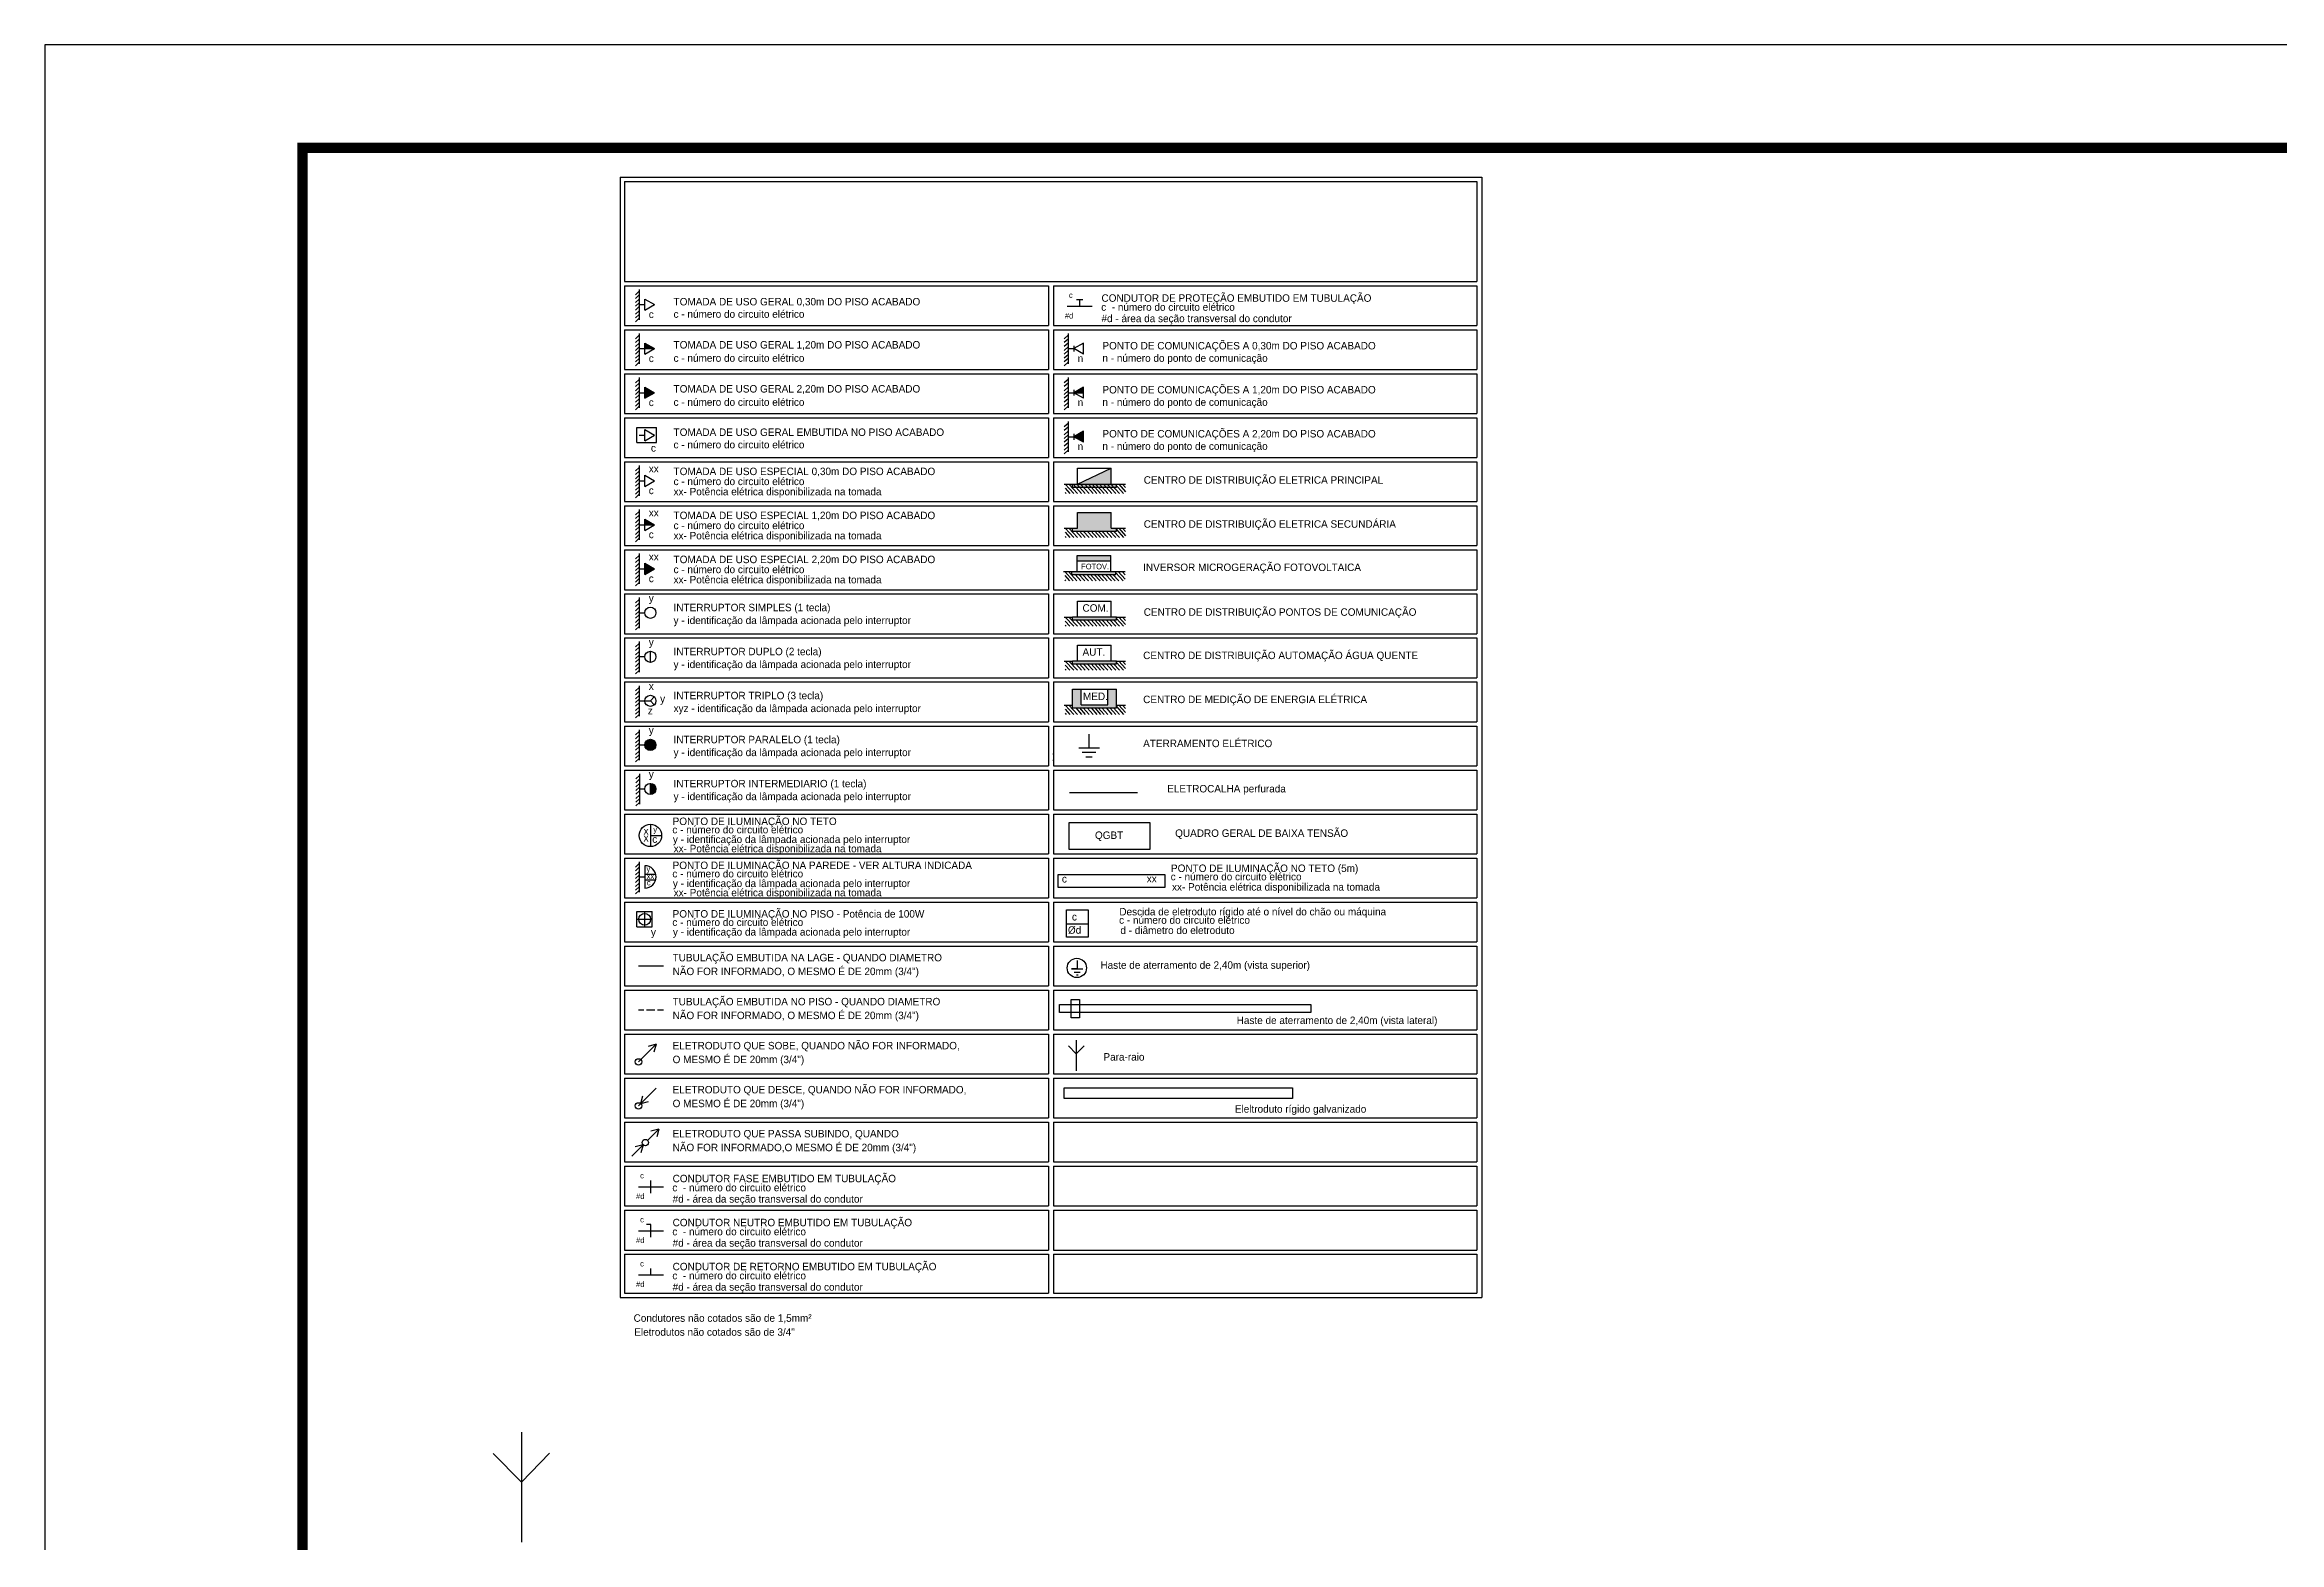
# Model space of a CAD drawing. Extents: x -4780 to 4154, y -1673 to 3208.
# Drawn here: x -399.5 to -182.8, y -336.8 to -191.6 of the extents above; entities that cross this region are included whole.
import ezdxf

# ---------------------------------------------------------------- set-up
doc = ezdxf.new("R2010")
doc.units = 0
doc.header["$MEASUREMENT"] = 0
for name, color, linetype in [('ARQ-FOLHA', 7, 'Continuous'), ('eletrico', 3, 'Continuous'), ('ELETROCALHAS', 3, 'TRACKS'), ('ELÉTRICO', 3, 'Continuous')]:
    doc.layers.add(name, color=color, linetype=linetype)
doc.styles.add('REGUA80', font='GOTHIC.TTF')
doc.linetypes.add('TRACKS', pattern='A,0.15,[130,ltypeshp.shx,S=0.25,R=0,X=0,Y=0],0.15', length=0.3)

# ---------------------------------------------------------------- blocks, each defined once
blk = doc.blocks.new('FOLHA A3')
at = {"layer": 'ARQ-FOLHA'}
for p, q in [((420, 0), (0, 0)), ((0, 0), (0, -297))]:
    blk.add_line(p, q, dxfattribs=at)
at = {"layer": 'ARQ-FOLHA', "const_width": 1}
blk.add_lwpolyline([(410, -10), (25, -10), (25, -287), (410, -287), (410, -10)], dxfattribs=at)
blk = doc.blocks.new('folha Legenda')
at = {"layer": 'eletrico'}
for p, q in [((2333.451, 933.488), (2333.451, 910.966)), ((2333.451, 933.488), (2350.776, 933.488)), ((2333.538, 933.401), (2350.676, 933.401)), ((2333.538, 933.401), (2333.538, 931.393)), ((2350.676, 933.401), (2350.676, 931.393)), ((2350.776, 933.488), (2350.776, 910.966)), ((2333.538, 931.393), (2350.676, 931.393)), ((2333.538, 931.307), (2333.538, 930.508)), ((2333.538, 931.307), (2342.061, 931.307)), ((2342.061, 931.307), (2342.061, 930.508)), ((2342.161, 931.307), (2350.676, 931.307)), ((2342.161, 931.307), (2342.161, 930.508)), ((2350.676, 931.307), (2350.676, 930.508)), ((2333.538, 930.508), (2342.061, 930.508)), ((2333.538, 930.422), (2342.061, 930.422)), ((2333.538, 930.422), (2333.538, 929.623)), ((2342.061, 930.422), (2342.061, 929.623)), ((2342.161, 930.508), (2350.676, 930.508)), ((2342.161, 930.422), (2350.676, 930.422)), ((2342.161, 930.422), (2342.161, 929.623)), ((2350.676, 930.422), (2350.676, 929.623)), ((2333.538, 929.623), (2342.061, 929.623)), ((2333.538, 929.537), (2342.061, 929.537)), ((2333.538, 929.537), (2333.538, 928.738)), ((2342.061, 929.537), (2342.061, 928.738)), ((2342.161, 929.623), (2350.676, 929.623)), ((2342.161, 929.537), (2350.676, 929.537)), ((2342.161, 929.537), (2342.161, 928.738)), ((2350.676, 929.537), (2350.676, 928.738)), ((2333.538, 928.738), (2342.061, 928.738)), ((2342.161, 928.738), (2350.676, 928.738)), ((2333.538, 928.651), (2342.061, 928.651)), ((2333.538, 928.651), (2333.538, 927.853)), ((2342.061, 928.651), (2342.061, 927.853)), ((2342.161, 928.651), (2350.676, 928.651)), ((2342.161, 928.651), (2342.161, 927.853)), ((2350.676, 928.651), (2350.676, 927.853)), ((2333.538, 927.853), (2342.061, 927.853)), ((2342.161, 927.853), (2350.676, 927.853)), ((2333.538, 927.766), (2342.061, 927.766)), ((2333.538, 927.766), (2333.538, 926.967)), ((2342.061, 927.766), (2342.061, 926.967)), ((2342.161, 927.766), (2350.676, 927.766)), ((2342.161, 927.766), (2342.161, 926.967)), ((2350.676, 927.766), (2350.676, 926.967)), ((2333.538, 926.967), (2342.061, 926.967)), ((2342.161, 926.967), (2350.676, 926.967)), ((2333.538, 926.881), (2342.061, 926.881)), ((2333.538, 926.881), (2333.538, 926.082)), ((2342.061, 926.881), (2342.061, 926.082)), ((2342.161, 926.881), (2350.676, 926.881)), ((2342.161, 926.881), (2342.161, 926.082)), ((2350.676, 926.881), (2350.676, 926.082)), ((2333.538, 926.082), (2342.061, 926.082)), ((2342.161, 926.082), (2350.676, 926.082)), ((2333.538, 925.996), (2342.061, 925.996)), ((2333.538, 925.996), (2333.538, 925.197)), ((2342.061, 925.996), (2342.061, 925.197)), ((2342.161, 925.996), (2350.676, 925.996)), ((2342.161, 925.996), (2342.161, 925.197)), ((2350.676, 925.996), (2350.676, 925.197)), ((2333.538, 925.197), (2342.061, 925.197)), ((2342.161, 925.197), (2350.676, 925.197)), ((2333.538, 925.111), (2342.061, 925.111)), ((2333.538, 925.111), (2333.538, 924.312)), ((2342.061, 925.111), (2342.061, 924.312)), ((2342.161, 925.111), (2350.676, 925.111)), ((2342.161, 925.111), (2342.161, 924.312)), ((2350.676, 925.111), (2350.676, 924.312)), ((2333.538, 924.312), (2342.061, 924.312)), ((2342.161, 924.312), (2350.676, 924.312)), ((2333.538, 924.226), (2342.061, 924.226)), ((2333.538, 924.226), (2333.538, 923.427)), ((2342.061, 924.226), (2342.061, 923.427)), ((2342.161, 924.226), (2350.676, 924.226)), ((2342.161, 924.226), (2342.161, 923.427)), ((2350.676, 924.226), (2350.676, 923.427)), ((2333.538, 923.427), (2342.061, 923.427)), ((2333.538, 923.341), (2342.061, 923.341)), ((2333.538, 923.341), (2333.538, 922.542)), ((2342.061, 923.341), (2342.061, 922.542)), ((2342.161, 923.427), (2350.676, 923.427)), ((2342.161, 923.341), (2350.676, 923.341)), ((2342.161, 923.341), (2342.161, 922.542)), ((2350.676, 923.341), (2350.676, 922.542)), ((2333.538, 922.542), (2342.061, 922.542)), ((2333.538, 922.455), (2342.061, 922.455)), ((2333.538, 922.455), (2333.538, 921.657)), ((2342.061, 922.455), (2342.061, 921.657)), ((2342.161, 922.542), (2350.676, 922.542)), ((2342.161, 922.455), (2350.676, 922.455)), ((2342.161, 922.455), (2342.161, 921.657)), ((2350.676, 922.455), (2350.676, 921.657)), ((2333.538, 921.657), (2342.061, 921.657)), ((2333.538, 921.57), (2342.061, 921.57)), ((2333.538, 921.57), (2333.538, 920.771)), ((2342.061, 921.57), (2342.061, 920.771)), ((2342.161, 921.657), (2350.676, 921.657)), ((2342.161, 921.57), (2350.676, 921.57)), ((2342.161, 921.57), (2342.161, 920.771)), ((2350.676, 921.57), (2350.676, 920.771)), ((2333.538, 920.771), (2342.061, 920.771)), ((2333.538, 920.685), (2342.061, 920.685)), ((2333.538, 920.685), (2333.538, 919.886)), ((2342.061, 920.685), (2342.061, 919.886)), ((2342.161, 920.771), (2350.676, 920.771)), ((2342.161, 920.685), (2350.676, 920.685)), ((2342.161, 920.685), (2342.161, 919.886)), ((2350.676, 920.685), (2350.676, 919.886)), ((2333.538, 919.886), (2342.061, 919.886)), ((2333.538, 919.8), (2342.061, 919.8)), ((2333.538, 919.8), (2333.538, 919.001)), ((2342.061, 919.8), (2342.061, 919.001)), ((2342.161, 919.886), (2350.676, 919.886)), ((2342.161, 919.8), (2350.676, 919.8)), ((2342.161, 919.8), (2342.161, 919.001)), ((2350.676, 919.8), (2350.676, 919.001)), ((2333.538, 919.001), (2342.061, 919.001)), ((2333.538, 918.915), (2342.061, 918.915)), ((2333.538, 918.915), (2333.538, 918.116)), ((2342.061, 918.915), (2342.061, 918.116)), ((2342.161, 919.001), (2350.676, 919.001)), ((2342.161, 918.915), (2350.676, 918.915)), ((2342.161, 918.915), (2342.161, 918.116)), ((2350.676, 918.915), (2350.676, 918.116)), ((2333.538, 918.116), (2342.061, 918.116)), ((2333.538, 918.03), (2342.061, 918.03)), ((2333.538, 918.03), (2333.538, 917.231)), ((2342.061, 918.03), (2342.061, 917.231)), ((2342.161, 918.116), (2350.676, 918.116)), ((2342.161, 918.03), (2350.676, 918.03)), ((2342.161, 918.03), (2342.161, 917.231)), ((2350.676, 918.03), (2350.676, 917.231)), ((2333.538, 917.231), (2342.061, 917.231)), ((2333.538, 917.144), (2342.061, 917.144)), ((2333.538, 917.144), (2333.538, 916.346)), ((2342.061, 917.144), (2342.061, 916.346)), ((2342.161, 917.231), (2350.676, 917.231)), ((2342.161, 917.144), (2350.676, 917.144)), ((2342.161, 917.144), (2342.161, 916.346)), ((2350.676, 917.144), (2350.676, 916.346)), ((2333.538, 916.346), (2342.061, 916.346)), ((2333.538, 916.259), (2342.061, 916.259)), ((2333.538, 916.259), (2333.538, 915.461)), ((2342.061, 916.259), (2342.061, 915.461)), ((2342.161, 916.346), (2350.676, 916.346)), ((2342.161, 916.259), (2350.676, 916.259)), ((2342.161, 916.259), (2342.161, 915.461)), ((2350.676, 916.259), (2350.676, 915.461)), ((2333.538, 915.461), (2342.061, 915.461)), ((2333.538, 915.374), (2342.061, 915.374)), ((2333.538, 915.374), (2333.538, 914.575)), ((2342.061, 915.374), (2342.061, 914.575)), ((2342.161, 915.461), (2350.676, 915.461)), ((2342.161, 915.374), (2350.676, 915.374)), ((2342.161, 915.374), (2342.161, 914.575)), ((2350.676, 915.374), (2350.676, 914.575)), ((2333.538, 914.575), (2342.061, 914.575)), ((2333.538, 914.489), (2342.061, 914.489)), ((2333.538, 914.489), (2333.538, 913.69)), ((2342.061, 914.489), (2342.061, 913.69)), ((2342.161, 914.575), (2350.676, 914.575)), ((2342.161, 914.489), (2350.676, 914.489)), ((2342.161, 914.489), (2342.161, 913.69)), ((2350.676, 914.489), (2350.676, 913.69)), ((2333.538, 913.69), (2342.061, 913.69)), ((2333.538, 913.604), (2342.061, 913.604)), ((2333.538, 913.604), (2333.538, 912.805)), ((2342.061, 913.604), (2342.061, 912.805)), ((2342.161, 913.69), (2350.676, 913.69)), ((2342.161, 913.604), (2350.676, 913.604)), ((2342.161, 913.604), (2342.161, 912.805)), ((2350.676, 913.604), (2350.676, 912.805)), ((2333.538, 912.805), (2342.061, 912.805)), ((2333.538, 912.719), (2342.061, 912.719)), ((2333.538, 912.719), (2333.538, 911.92)), ((2342.061, 912.719), (2342.061, 911.92)), ((2342.161, 912.805), (2350.676, 912.805)), ((2342.161, 912.719), (2350.676, 912.719)), ((2342.161, 912.719), (2342.161, 911.92)), ((2350.676, 912.719), (2350.676, 911.92)), ((2333.538, 911.92), (2342.061, 911.92)), ((2333.538, 911.834), (2342.061, 911.834)), ((2333.538, 911.834), (2333.538, 911.052)), ((2342.061, 911.834), (2342.061, 911.052)), ((2342.161, 911.92), (2350.676, 911.92)), ((2342.161, 911.834), (2342.161, 911.052)), ((2342.161, 911.834), (2350.676, 911.834)), ((2342.161, 911.834), (2342.161, 911.052)), ((2350.676, 911.834), (2350.676, 911.052)), ((2333.451, 910.966), (2350.776, 910.966)), ((2333.538, 911.052), (2342.061, 911.052)), ((2342.161, 911.052), (2350.676, 911.052))]:
    blk.add_line(p, q, dxfattribs=at)
blk = doc.blocks.new('parede')
at = {"layer": 'eletrico'}
for p, q in [((2333.834, 931.196), (2333.758, 931.127)), ((2333.834, 931.122), (2333.758, 931.052)), ((2333.834, 931.038), (2333.758, 930.968)), ((2333.834, 931.233), (2333.834, 930.622)), ((2333.834, 930.963), (2333.758, 930.894)), ((2333.834, 930.888), (2333.758, 930.819)), ((2333.834, 930.804), (2333.758, 930.735)), ((2333.834, 930.73), (2333.758, 930.66)), ((2333.834, 930.655), (2333.758, 930.585))]:
    blk.add_line(p, q, dxfattribs=at)
blk = doc.blocks.new('tomada 0.3m')
at = {"layer": 'eletrico'}
for p, q in [((2333.947, 930.815), (2333.947, 931.04)), ((2333.947, 931.04), (2334.141, 930.928)), ((2333.834, 930.928), (2333.947, 930.928)), ((2333.947, 930.815), (2334.141, 930.928))]:
    blk.add_line(p, q, dxfattribs=at)
blk = doc.blocks.new('tomada 1.2m')
at = {"layer": 'eletrico'}
h = blk.add_hatch(color=256, dxfattribs=at)
h.dxf.hatch_style = 1
h.paths.add_polyline_path([(2334.141, 930.043), (2333.947, 930.155), (2333.947, 930.043)])
for p, q in [((2333.947, 929.93), (2333.947, 930.155)), ((2333.947, 930.155), (2334.141, 930.043)), ((2333.834, 930.043), (2334.141, 930.043)), ((2333.947, 929.93), (2334.141, 930.043))]:
    blk.add_line(p, q, dxfattribs=at)
blk = doc.blocks.new('tomada 2.2m')
at = {"layer": 'eletrico'}
h = blk.add_hatch(color=256, dxfattribs=at)
h.dxf.hatch_style = 1
h.paths.add_polyline_path([(2333.947, 929.27), (2333.947, 929.045), (2334.141, 929.157)])
for p, q in [((2333.947, 929.045), (2333.947, 929.27)), ((2333.947, 929.27), (2334.141, 929.157)), ((2333.834, 929.157), (2333.947, 929.157)), ((2333.947, 929.045), (2334.141, 929.157))]:
    blk.add_line(p, q, dxfattribs=at)
blk = doc.blocks.new('interruptor simples')
at = {"layer": 'eletrico'}
blk.add_line((2333.834, 925.617), (2333.947, 925.617), dxfattribs=at)
blk.add_circle((2334.059, 925.617), 0.112, dxfattribs=at)
blk = doc.blocks.new('interruptor paralelo')
at = {"layer": 'eletrico'}
h = blk.add_hatch(color=256, dxfattribs=at)
h.dxf.hatch_style = 1
h.paths.add_polyline_path([(2334.171, 922.961, 1), (2333.947, 922.961, 1)])
blk.add_line((2333.834, 922.961), (2333.947, 922.961), dxfattribs=at)
blk.add_circle((2334.059, 922.961), 0.112, dxfattribs=at)
blk = doc.blocks.new('interruptor intermediario')
at = {"layer": 'eletrico'}
h = blk.add_hatch(color=256, dxfattribs=at)
h.dxf.hatch_style = 1
h.paths.add_polyline_path([(2334.059, 922.189), (2334.059, 921.964, 0.414214), (2334.171, 922.076, 0.414214)])
for p, q in [((2333.834, 922.076), (2333.947, 922.076)), ((2334.059, 921.964), (2334.059, 922.189))]:
    blk.add_line(p, q, dxfattribs=at)
blk.add_circle((2334.059, 922.076), 0.112, dxfattribs=at)
blk = doc.blocks.new('ponto de iluminação no teto')
at = {"layer": 'eletrico'}
for p, q in [((2334.059, 921.365), (2334.059, 920.915)), ((2334.059, 921.14), (2334.284, 921.14))]:
    blk.add_line(p, q, dxfattribs=at)
blk.add_circle((2334.059, 921.14), 0.225, dxfattribs=at)
blk = doc.blocks.new('ponto de iluminação na parede')
at = {"layer": 'eletrico'}
for p, q in [((2333.834, 920.306), (2333.947, 920.306)), ((2333.947, 920.531), (2333.947, 920.081)), ((2333.947, 920.36), (2334.165, 920.36)), ((2333.947, 920.245), (2334.163, 920.245))]:
    blk.add_line(p, q, dxfattribs=at)
blk.add_arc((2333.947, 920.306), 0.225, 270, 90, dxfattribs=at)
blk = doc.blocks.new('eletroduto que sobe')
at = {"layer": 'eletrico'}
for p, q in [((2333.819, 917.473), (2334.174, 917.828)), ((2334.174, 917.828), (2334.014, 917.785)), ((2334.174, 917.828), (2334.131, 917.668))]:
    blk.add_line(p, q, dxfattribs=at)
blk.add_circle((2333.819, 917.473), 0.0643, dxfattribs=at)
blk = doc.blocks.new('eletroduto que desce')
at = {"layer": 'eletrico'}
for p, q in [((2333.819, 916.588), (2334.174, 916.942)), ((2333.864, 916.633), (2333.907, 916.793)), ((2333.864, 916.633), (2334.024, 916.676))]:
    blk.add_line(p, q, dxfattribs=at)
blk.add_circle((2333.819, 916.588), 0.0643, dxfattribs=at)
blk = doc.blocks.new('eletroduto que passa subindo')
at = {"layer": 'eletrico'}
for p, q in [((2333.685, 915.578), (2333.912, 915.805)), ((2333.912, 915.805), (2333.752, 915.762)), ((2333.912, 915.805), (2333.869, 915.645)), ((2334.003, 915.895), (2334.23, 916.122)), ((2334.23, 916.122), (2334.07, 916.08)), ((2334.23, 916.122), (2334.187, 915.963))]:
    blk.add_line(p, q, dxfattribs=at)
blk.add_circle((2333.958, 915.85), 0.0643, dxfattribs=at)
blk = doc.blocks.new('ponto comunicacao 30cm')
at = {"layer": 'eletrico'}
for p, q in [((2342.764, 931.04), (2342.57, 930.928)), ((2342.571, 930.988), (2342.571, 930.868)), ((2342.764, 930.815), (2342.764, 931.04)), ((2342.457, 930.928), (2342.57, 930.928)), ((2342.764, 930.815), (2342.57, 930.928))]:
    blk.add_line(p, q, dxfattribs=at)
blk = doc.blocks.new('ponto comunicacao 120cm')
at = {"layer": 'eletrico'}
h = blk.add_hatch(color=256, dxfattribs=at)
h.dxf.hatch_style = 1
h.paths.add_polyline_path([(2342.764, 930.155), (2342.571, 930.043), (2342.571, 930.043), (2342.764, 930.043)])
for p, q in [((2342.764, 930.155), (2342.57, 930.043)), ((2342.571, 930.102), (2342.571, 929.983)), ((2342.764, 929.93), (2342.764, 930.155)), ((2342.457, 930.043), (2342.764, 930.043)), ((2342.764, 929.93), (2342.57, 930.043))]:
    blk.add_line(p, q, dxfattribs=at)
blk = doc.blocks.new('ponto comunicacao 220cm')
at = {"layer": 'eletrico'}
h = blk.add_hatch(color=256, dxfattribs=at)
h.dxf.hatch_style = 1
h.paths.add_polyline_path([(2342.764, 929.27), (2342.571, 929.158), (2342.571, 929.157), (2342.764, 929.045)])
for p, q in [((2342.764, 929.27), (2342.57, 929.157)), ((2342.571, 929.217), (2342.571, 929.097)), ((2342.764, 929.045), (2342.764, 929.27)), ((2342.457, 929.157), (2342.57, 929.157)), ((2342.764, 929.045), (2342.57, 929.157))]:
    blk.add_line(p, q, dxfattribs=at)
blk = doc.blocks.new('tomada no piso')
at = {"layer": 'eletrico'}
for p, q in [((2333.789, 928.46), (2334.179, 928.46)), ((2333.789, 928.153), (2333.789, 928.46)), ((2333.834, 928.303), (2333.947, 928.303)), ((2333.947, 928.191), (2333.947, 928.415)), ((2333.947, 928.415), (2334.141, 928.303)), ((2333.947, 928.191), (2334.141, 928.303)), ((2334.179, 928.153), (2334.179, 928.46)), ((2333.789, 928.153), (2334.179, 928.153))]:
    blk.add_line(p, q, dxfattribs=at)
blk = doc.blocks.new('CD eletrica principal')
at = {"layer": 'eletrico'}
h = blk.add_hatch(color=256, dxfattribs=at)
h.dxf.hatch_style = 1
h.paths.add_polyline_path([(2343.237, 928.064), (2343.237, 928.124), (2343.135, 928.124), (2343.135, 928.44), (2342.457, 928.124), (2342.355, 928.124), (2342.355, 928.064)])
for p, q in [((2342.457, 928.44), (2343.135, 928.44)), ((2342.457, 928.124), (2342.457, 928.44)), ((2342.457, 928.124), (2343.135, 928.44)), ((2343.135, 928.124), (2343.135, 928.44)), ((2342.355, 928.124), (2342.457, 928.124)), ((2342.355, 928.064), (2342.355, 928.124)), ((2342.355, 928.064), (2343.237, 928.064)), ((2343.135, 928.124), (2343.237, 928.124)), ((2343.237, 928.064), (2343.237, 928.124))]:
    blk.add_line(p, q, dxfattribs=at)
blk = doc.blocks.new('cd eletrica secundaria')
at = {"layer": 'eletrico'}
h = blk.add_hatch(color=256, dxfattribs=at)
h.dxf.hatch_style = 1
h.paths.add_polyline_path([(2342.457, 927.555), (2342.457, 927.239), (2342.355, 927.239), (2342.355, 927.179), (2343.237, 927.179), (2343.237, 927.239), (2343.135, 927.239), (2343.135, 927.555)])
for p, q in [((2342.457, 927.555), (2343.135, 927.555)), ((2342.457, 927.239), (2342.457, 927.555)), ((2343.135, 927.239), (2343.135, 927.555)), ((2342.355, 927.239), (2342.457, 927.239)), ((2342.355, 927.179), (2342.355, 927.239)), ((2342.355, 927.179), (2343.237, 927.179)), ((2343.135, 927.239), (2343.237, 927.239)), ((2343.237, 927.179), (2343.237, 927.239))]:
    blk.add_line(p, q, dxfattribs=at)
blk = doc.blocks.new('Central de comunicações')
at = {"layer": 'eletrico'}
h = blk.add_hatch(color=256, dxfattribs=at)
h.dxf.hatch_style = 1
h.paths.add_polyline_path([(2342.546, 926.349), (2342.546, 926.289), (2343.428, 926.289), (2343.428, 926.349), (2343.326, 926.349)])
for p, q in [((2342.648, 926.665), (2343.326, 926.665)), ((2342.648, 926.349), (2342.648, 926.665)), ((2343.326, 926.349), (2343.326, 926.665)), ((2342.546, 926.349), (2343.326, 926.349)), ((2342.546, 926.289), (2342.546, 926.349)), ((2342.546, 926.289), (2343.428, 926.289)), ((2343.326, 926.349), (2343.428, 926.349)), ((2343.428, 926.289), (2343.428, 926.349))]:
    blk.add_line(p, q, dxfattribs=at)
at = {"layer": 'eletrico', "style": 'REGUA80'}
blk.add_text('COM.', height=0.15, dxfattribs=at).set_placement((2342.747, 926.453))
blk = doc.blocks.new('Central de automação')
at = {"layer": 'eletrico'}
h = blk.add_hatch(color=256, dxfattribs=at)
h.dxf.hatch_style = 1
h.paths.add_polyline_path([(2342.546, 925.464), (2342.546, 925.404), (2343.428, 925.404), (2343.428, 925.464), (2343.326, 925.464)])
for p, q in [((2342.648, 925.78), (2343.326, 925.78)), ((2342.648, 925.464), (2342.648, 925.78)), ((2343.326, 925.464), (2343.326, 925.78)), ((2342.546, 925.464), (2343.326, 925.464)), ((2342.546, 925.404), (2342.546, 925.464)), ((2342.546, 925.404), (2343.428, 925.404)), ((2343.326, 925.464), (2343.428, 925.464)), ((2343.428, 925.404), (2343.428, 925.464))]:
    blk.add_line(p, q, dxfattribs=at)
at = {"layer": 'eletrico', "style": 'REGUA80'}
blk.add_text('AUT.', height=0.15, dxfattribs=at).set_placement((2342.747, 925.568))
blk = doc.blocks.new('Inversor geração  fotovoltaica')
at = {"layer": 'eletrico'}
h = blk.add_hatch(color=256, dxfattribs=at)
h.dxf.hatch_style = 1
h.paths.add_polyline_path([(2342.546, 926.506), (2342.546, 926.447), (2343.428, 926.447), (2343.428, 926.506), (2343.326, 926.506)])
h = blk.add_hatch(color=256, dxfattribs=at)
h.dxf.hatch_style = 1
h.paths.add_polyline_path([(2342.648, 926.823), (2342.648, 926.716), (2343.326, 926.716), (2343.326, 926.823)])
for p, q in [((2342.377, 926.504), (2342.546, 926.504)), ((2342.4, 926.504), (2342.57, 926.317)), ((2342.475, 926.504), (2342.644, 926.317)), ((2342.546, 926.506), (2343.326, 926.506)), ((2342.546, 926.447), (2342.546, 926.506)), ((2342.648, 926.823), (2343.326, 926.823)), ((2342.648, 926.506), (2342.648, 926.823)), ((2342.648, 926.716), (2343.326, 926.716)), ((2343.326, 926.506), (2343.326, 926.823)), ((2343.326, 926.506), (2343.428, 926.506)), ((2343.428, 926.447), (2343.428, 926.506)), ((2343.428, 926.504), (2343.615, 926.504)), ((2343.478, 926.504), (2343.615, 926.353)), ((2343.553, 926.504), (2343.615, 926.436)), ((2342.4, 926.421), (2342.495, 926.317)), ((2342.4, 926.339), (2342.42, 926.317)), ((2342.546, 926.447), (2343.428, 926.447)), ((2342.61, 926.447), (2342.728, 926.317)), ((2342.685, 926.447), (2342.803, 926.317)), ((2342.76, 926.447), (2342.878, 926.317)), ((2342.844, 926.447), (2342.962, 926.317)), ((2342.919, 926.447), (2343.036, 926.317)), ((2342.994, 926.447), (2343.111, 926.317)), ((2343.063, 926.447), (2343.181, 926.317)), ((2343.138, 926.447), (2343.256, 926.317)), ((2343.222, 926.447), (2343.339, 926.317)), ((2343.296, 926.447), (2343.414, 926.317)), ((2343.371, 926.447), (2343.489, 926.317)), ((2343.428, 926.476), (2343.573, 926.317))]:
    blk.add_line(p, q, dxfattribs=at)
at = {"layer": 'eletrico', "style": 'REGUA80'}
blk.add_text('FOTOV.', height=0.1125, dxfattribs=at).set_placement((2342.732, 926.549))
blk = doc.blocks.new('Centro de medição')
at = {"layer": 'eletrico'}
h = blk.add_hatch(color=256, dxfattribs=at)
h.dxf.hatch_style = 1
h.paths.add_polyline_path([(2342.546, 923.765), (2342.546, 923.705), (2343.428, 923.705), (2343.428, 923.765), (2343.428, 924.081), (2343.257, 924.081), (2343.257, 923.765), (2342.717, 923.765), (2342.717, 924.081), (2342.546, 924.081)])
for p, q in [((2342.546, 924.081), (2343.428, 924.081)), ((2342.546, 923.765), (2342.546, 924.081)), ((2342.717, 923.765), (2342.717, 924.081)), ((2343.257, 923.765), (2343.257, 924.081)), ((2343.428, 923.765), (2343.428, 924.081)), ((2342.546, 923.705), (2342.546, 923.765)), ((2342.546, 923.705), (2343.428, 923.705)), ((2342.717, 923.765), (2343.257, 923.765)), ((2343.428, 923.705), (2343.428, 923.765))]:
    blk.add_line(p, q, dxfattribs=at)
at = {"layer": 'eletrico', "style": 'REGUA80'}
blk.add_text('MED.', height=0.15, dxfattribs=at).set_placement((2342.757, 923.863))
blk = doc.blocks.new('aterramento')
at = {"layer": 'eletrico'}
for p, q in [((2342.67, 922.903), (2343.086, 922.903)), ((2342.878, 922.903), (2342.878, 923.174)), ((2342.741, 922.812), (2343.014, 922.812)), ((2342.812, 922.72), (2342.943, 922.72))]:
    blk.add_line(p, q, dxfattribs=at)
blk = doc.blocks.new('interruptor duplo')
at = {"layer": 'eletrico'}
for p, q in [((2359.466, 923.847), (2359.353, 923.847)), ((2359.578, 923.734), (2359.578, 923.959))]:
    blk.add_line(p, q, dxfattribs=at)
blk.add_circle((2359.578, 923.847), 0.112, dxfattribs=at)
blk = doc.blocks.new('iluminacao de piso')
at = {"layer": 'eletrico'}
for p, q in [((2359.308, 918.723), (2359.615, 918.723)), ((2359.308, 918.417), (2359.308, 918.723)), ((2359.308, 918.57), (2359.615, 918.57)), ((2359.308, 918.417), (2359.615, 918.417)), ((2359.462, 918.723), (2359.462, 918.417)), ((2359.615, 918.417), (2359.615, 918.723))]:
    blk.add_line(p, q, dxfattribs=at)
blk.add_circle((2359.462, 918.57), 0.119, dxfattribs=at)

msp = doc.modelspace()

# ---------------------------------------------------------------- linework, layer by layer
at = {"layer": 'eletrico'}
for p, q in [((-298.805, -216.314), (-299.425, -216.314)), ((-299.115, -216.934), (-299.115, -216.314)), ((-300.325, -216.934), (-297.905, -216.934)), ((-300.637, -234.181), (-294.67, -234.181)), ((-300.527, -234.181), (-299.709, -235.081)), ((-300.527, -234.578), (-300.07, -235.081)), ((-300.527, -234.975), (-300.431, -235.081)), ((-300.166, -234.181), (-299.348, -235.081)), ((-299.762, -234.181), (-298.944, -235.081)), ((-299.402, -234.181), (-298.583, -235.081)), ((-299.041, -234.181), (-298.223, -235.081)), ((-298.637, -234.181), (-297.819, -235.081)), ((-298.276, -234.181), (-297.458, -235.081)), ((-297.915, -234.181), (-297.097, -235.081)), ((-297.58, -234.181), (-296.762, -235.081)), ((-297.22, -234.181), (-296.402, -235.081)), ((-296.816, -234.181), (-295.998, -235.081)), ((-296.455, -234.181), (-295.637, -235.081)), ((-296.094, -234.181), (-295.276, -235.081)), ((-295.69, -234.181), (-294.872, -235.081)), ((-295.329, -234.181), (-294.67, -234.907)), ((-294.968, -234.181), (-294.67, -234.51)), ((-300.637, -238.449), (-299.824, -238.449)), ((-300.527, -238.449), (-299.709, -239.349)), ((-300.527, -238.846), (-300.07, -239.349)), ((-300.527, -239.243), (-300.431, -239.349)), ((-300.166, -238.449), (-299.348, -239.349)), ((-299.512, -238.724), (-298.944, -239.349)), ((-299.151, -238.724), (-298.583, -239.349)), ((-298.79, -238.724), (-298.223, -239.349)), ((-298.386, -238.724), (-297.819, -239.349)), ((-298.025, -238.724), (-297.458, -239.349)), ((-297.665, -238.724), (-297.097, -239.349)), ((-297.33, -238.724), (-296.762, -239.349)), ((-296.969, -238.724), (-296.402, -239.349)), ((-296.565, -238.724), (-295.998, -239.349)), ((-296.204, -238.724), (-295.637, -239.349)), ((-295.844, -238.724), (-295.276, -239.349)), ((-295.568, -238.449), (-294.67, -238.449)), ((-295.568, -238.583), (-294.872, -239.349)), ((-295.329, -238.449), (-294.67, -239.174)), ((-294.968, -238.449), (-294.67, -238.777)), ((-300.637, -247.056), (-299.824, -247.056)), ((-300.527, -247.056), (-299.709, -247.956)), ((-300.527, -247.453), (-300.07, -247.956)), ((-300.527, -247.85), (-300.431, -247.956)), ((-300.166, -247.056), (-299.348, -247.956)), ((-299.512, -247.332), (-298.944, -247.956)), ((-299.151, -247.332), (-298.583, -247.956)), ((-298.79, -247.332), (-298.223, -247.956)), ((-298.386, -247.332), (-297.819, -247.956)), ((-298.025, -247.332), (-297.458, -247.956)), ((-297.665, -247.332), (-297.097, -247.956)), ((-297.33, -247.332), (-296.762, -247.956)), ((-296.969, -247.332), (-296.402, -247.956)), ((-296.565, -247.332), (-295.998, -247.956)), ((-296.204, -247.332), (-295.637, -247.956)), ((-295.844, -247.332), (-295.276, -247.956)), ((-295.568, -247.056), (-294.67, -247.056)), ((-295.568, -247.19), (-294.872, -247.956)), ((-295.329, -247.056), (-294.67, -247.782)), ((-294.968, -247.056), (-294.67, -247.384)), ((-300.637, -251.323), (-299.824, -251.323)), ((-300.527, -251.323), (-299.709, -252.224)), ((-300.527, -251.721), (-300.07, -252.224)), ((-300.527, -252.118), (-300.431, -252.224)), ((-300.166, -251.323), (-299.348, -252.224)), ((-299.512, -251.599), (-298.944, -252.224)), ((-299.151, -251.599), (-298.583, -252.224)), ((-298.79, -251.599), (-298.223, -252.224)), ((-298.386, -251.599), (-297.819, -252.224)), ((-298.025, -251.599), (-297.458, -252.224)), ((-297.665, -251.599), (-297.097, -252.224)), ((-297.33, -251.599), (-296.762, -252.224)), ((-296.969, -251.599), (-296.402, -252.224)), ((-296.565, -251.599), (-295.998, -252.224)), ((-296.204, -251.599), (-295.637, -252.224)), ((-295.844, -251.599), (-295.276, -252.224)), ((-295.568, -251.323), (-294.67, -251.323)), ((-295.568, -251.458), (-294.872, -252.224)), ((-295.329, -251.323), (-294.67, -252.049)), ((-294.968, -251.323), (-294.67, -251.652)), ((-341.282, -255.183), (-340.741, -255.183)), ((-340.741, -255.183), (-340.361, -254.797)), ((-340.741, -255.183), (-340.361, -255.569)), ((-300.637, -255.591), (-299.824, -255.591)), ((-300.527, -255.591), (-299.709, -256.491)), ((-300.166, -255.591), (-299.348, -256.491)), ((-295.568, -255.591), (-294.67, -255.591)), ((-295.329, -255.591), (-294.67, -256.317)), ((-294.968, -255.591), (-294.67, -255.919)), ((-300.527, -255.988), (-300.07, -256.491)), ((-300.527, -256.385), (-300.431, -256.491)), ((-299.512, -255.867), (-298.944, -256.491)), ((-299.151, -255.867), (-298.583, -256.491)), ((-298.79, -255.867), (-298.223, -256.491)), ((-298.386, -255.867), (-297.819, -256.491)), ((-298.025, -255.867), (-297.458, -256.491)), ((-297.665, -255.867), (-297.097, -256.491)), ((-297.33, -255.867), (-296.762, -256.491)), ((-296.969, -255.867), (-296.402, -256.491)), ((-296.565, -255.867), (-295.998, -256.491)), ((-296.204, -255.867), (-295.637, -256.491)), ((-295.844, -255.867), (-295.276, -256.491)), ((-295.568, -255.725), (-294.872, -256.491)), ((-301.713, -260.326), (-301.68, -260.326)), ((-301.713, -260.921), (-301.68, -260.921)), ((-341.899, -280.863), (-339.479, -280.863)), ((-341.899, -285.13), (-341.39, -285.13)), ((-341.119, -285.13), (-340.319, -285.13)), ((-340.048, -285.13), (-339.479, -285.13)), ((-341.899, -302.285), (-339.479, -302.285)), ((-340.689, -302.904), (-340.689, -301.665)), ((-341.899, -306.552), (-339.479, -306.552)), ((-340.689, -305.932), (-341.127, -305.932)), ((-340.689, -307.172), (-340.689, -305.932)), ((-341.899, -310.82), (-339.479, -310.82)), ((-340.689, -310.82), (-340.689, -310.2))]:
    msp.add_line(p, q, dxfattribs=at)
at = {"layer": 'ELETROCALHAS'}
msp.add_line((-300.112, -264.076), (-293.536, -264.076), dxfattribs=at)
at = {"layer": 'ELÉTRICO'}
for p, q in [((-300.411, -276.794), (-298.299, -276.794)), ((-299.355, -281.174), (-299.922, -281.174)), ((-299.922, -281.174), (-299.355, -281.174)), ((-299.664, -281.476), (-299.078, -281.476)), ((-299.355, -280.341), (-299.355, -281.174)), ((-299.355, -281.174), (-299.355, -281.174)), ((-299.355, -281.174), (-298.832, -281.174)), ((-299.425, -281.735), (-299.273, -281.735)), ((-299.461, -288.061), (-299.461, -291.032)), ((-300.223, -288.634), (-299.464, -289.404)), ((-299.461, -289.412), (-298.702, -288.624)), ((-353.244, -326.076), (-353.244, -336.751)), ((-355.981, -328.133), (-353.253, -330.902)), ((-353.244, -330.929), (-350.516, -328.1))]:
    msp.add_line(p, q, dxfattribs=at)
for points in [[(-300.153, -266.971), (-292.312, -266.971), (-292.312, -269.577), (-300.153, -269.577)], [(-301.213, -272.016), (-290.876, -272.016), (-290.876, -273.277), (-301.213, -273.277)], [(-300.411, -275.434), (-298.299, -275.434), (-298.299, -278.078), (-300.411, -278.078)], [(-301.078, -285.383), (-301.078, -284.626), (-276.727, -284.626), (-276.727, -285.383)], [(-299.952, -285.904), (-299.952, -284.148), (-299.145, -284.148), (-299.145, -285.904)], [(-300.646, -292.687), (-278.482, -292.687), (-278.482, -293.715), (-300.646, -293.715)]]:
    msp.add_lwpolyline(points, close=True, dxfattribs=at)
msp.add_circle((-299.401, -281.075), 0.938, dxfattribs=at)

# ---------------------------------------------------------------- block references
at = {"layer": 'ARQ-FOLHA'}
msp.add_blockref('FOLHA A3', (-399.459, -191.577), dxfattribs=at)
at = {"layer": 'eletrico', "xscale": 4.821236988904328, "yscale": 4.821236988904328, "zscale": 4.821236988904328}
for name, p in [('folha Legenda', (-11593.792, -4704.999)), ('parede', (-11593.792, -4704.999)), ('tomada 0.3m', (-11593.792, -4704.999)), ('parede', (-11593.792, -4709.266)), ('tomada 1.2m', (-11593.792, -4704.999)), ('parede', (-11552.218, -4709.266)), ('ponto comunicacao 30cm', (-11593.792, -4709.266)), ('parede', (-11593.792, -4713.534)), ('tomada 2.2m', (-11593.792, -4704.999)), ('parede', (-11552.218, -4713.534)), ('ponto comunicacao 120cm', (-11593.792, -4709.266)), ('tomada no piso', (-11593.792, -4704.999)), ('parede', (-11552.218, -4717.801)), ('ponto comunicacao 220cm', (-11593.792, -4709.266)), ('parede', (-11593.792, -4722.069)), ('tomada 0.3m', (-11593.792, -4722.069)), ('CD eletrica principal', (-11592.871, -4708.872)), ('parede', (-11593.792, -4726.336)), ('tomada 1.2m', (-11593.792, -4722.069)), ('cd eletrica secundaria', (-11592.871, -4708.872)), ('parede', (-11593.792, -4730.604)), ('tomada 2.2m', (-11593.792, -4722.069)), ('Inversor geração  fotovoltaica', (-11593.847, -4709.542)), ('parede', (-11593.792, -4734.871)), ('interruptor simples', (-11593.792, -4709.266)), ('Central de comunicações', (-11593.792, -4713.19)), ('parede', (-11593.792, -4739.139)), ('interruptor duplo', (-11716.824, -4704.999)), ('Central de automação', (-11593.792, -4713.19)), ('parede', (-11593.792, -4743.406)), ('interruptor simples', (-11593.792, -4717.801)), ('Centro de medição', (-11593.792, -4709.266)), ('parede', (-11593.792, -4747.674)), ('interruptor paralelo', (-11593.792, -4709.266)), ('aterramento', (-11593.792, -4709.266)), ('parede', (-11593.755, -4751.941)), ('interruptor intermediario', (-11593.792, -4709.266)), ('ponto de iluminação no teto', (-11593.792, -4709.266)), ('parede', (-11593.792, -4760.476)), ('ponto de iluminação na parede', (-11593.792, -4709.266)), ('iluminacao de piso', (-11716.824, -4704.999)), ('eletroduto que sobe', (-11593.792, -4713.534)), ('eletroduto que desce', (-11593.792, -4713.534)), ('eletroduto que passa subindo', (-11593.792, -4713.534))]:
    msp.add_blockref(name, p, dxfattribs=at)

# ---------------------------------------------------------------- texts
at = {"layer": 'eletrico', "style": 'REGUA80'}
for s, height, p in [('TOMADA DE USO GERAL 0,30m DO PISO ACABADO', 0.72319, (-338.495, -216.849)), ('c', 0.542, (-300.163, -216.124)), ('c  - número do circuito elétrico', 0.72319, (-297.039, -217.371)), ('CONDUTOR DE PROTEÇÃO EMBUTIDO EM TUBULAÇÃO', 0.72319, (-297.013, -216.497)), ('c', 0.723, (-340.898, -218.076)), ('c - número do circuito elétrico', 0.72319, (-338.495, -218.05)), ('#d', 0.5424, (-300.558, -218.118)), ('#d - área da seção transversal do condutor', 0.72319, (-297.013, -218.474)), ('TOMADA DE USO GERAL 1,20m DO PISO ACABADO', 0.72319, (-338.495, -221.027)), ('PONTO DE COMUNICAÇÕES A 0,30m DO PISO ACABADO', 0.72319, (-296.922, -221.117)), ('c', 0.723, (-340.898, -222.344)), ('c - número do circuito elétrico', 0.72319, (-338.495, -222.317)), ('n', 0.723, (-299.325, -222.344)), ('n - número do ponto de comunicação', 0.72319, (-296.922, -222.317)), ('TOMADA DE USO GERAL 2,20m DO PISO ACABADO', 0.72319, (-338.495, -225.295)), ('PONTO DE COMUNICAÇÕES A 1,20m DO PISO ACABADO', 0.72319, (-296.922, -225.384)), ('c', 0.723, (-340.898, -226.611)), ('c - número do circuito elétrico', 0.72319, (-338.495, -226.585)), ('n', 0.723, (-299.325, -226.611)), ('n - número do ponto de comunicação', 0.72319, (-296.922, -226.585)), ('TOMADA DE USO GERAL EMBUTIDA NO PISO ACABADO', 0.72319, (-338.495, -229.503)), ('PONTO DE COMUNICAÇÕES A 2,20m DO PISO ACABADO', 0.72319, (-296.922, -229.652)), ('c', 0.723, (-340.688, -231.025)), ('c - número do circuito elétrico', 0.72319, (-338.495, -230.704)), ('n', 0.723, (-299.325, -230.879)), ('n - número do ponto de comunicação', 0.72319, (-296.922, -230.852)), ('xx', 0.7232, (-340.898, -233.039)), ('TOMADA DE USO ESPECIAL 0,30m DO PISO ACABADO', 0.72319, (-338.495, -233.3)), ('c - número do circuito elétrico', 0.72319, (-338.495, -234.272)), ('CENTRO DE DISTRIBUIÇÃO ELETRICA PRINCIPAL', 0.72319, (-292.918, -234.133)), ('c', 0.723, (-340.898, -235.146)), ('xx- Potência elétrica disponibilizada na tomada', 0.72319, (-338.495, -235.258)), ('xx', 0.7232, (-340.898, -237.307)), ('TOMADA DE USO ESPECIAL 1,20m DO PISO ACABADO', 0.72319, (-338.495, -237.567)), ('c - número do circuito elétrico', 0.72319, (-338.495, -238.54)), ('CENTRO DE DISTRIBUIÇÃO ELETRICA SECUNDÁRIA', 0.72319, (-292.918, -238.401)), ('c', 0.723, (-340.898, -239.414)), ('xx- Potência elétrica disponibilizada na tomada', 0.72319, (-338.495, -239.525)), ('xx', 0.7232, (-340.898, -241.574)), ('TOMADA DE USO ESPECIAL 2,20m DO PISO ACABADO', 0.72319, (-338.495, -241.835)), ('c - número do circuito elétrico', 0.72319, (-338.495, -242.807)), ('INVERSOR MICROGERAÇÃO FOTOVOLTAICA', 0.72319, (-292.973, -242.6)), ('c', 0.723, (-340.898, -243.681)), ('xx- Potência elétrica disponibilizada na tomada', 0.72319, (-338.495, -243.793)), ('y', 0.723, (-340.898, -245.58)), ('INTERRUPTOR SIMPLES (1 tecla)', 0.72319, (-338.495, -246.495)), ('CENTRO DE DISTRIBUIÇÃO PONTOS DE COMUNICAÇÃO', 0.72319, (-292.918, -246.936)), ('y - identificação da lâmpada acionada pelo interruptor', 0.72319, (-338.495, -247.739)), ('y', 0.723, (-340.898, -249.847)), ('y - identificação da lâmpada acionada pelo interruptor', 0.72319, (-338.495, -252.007)), ('INTERRUPTOR DUPLO (2 tecla)', 0.72319, (-338.495, -250.762)), ('CENTRO DE DISTRIBUIÇÃO AUTOMAÇÃO ÁGUA QUENTE', 0.72319, (-292.973, -251.135)), ('x', 0.723, (-340.898, -254.115)), ('y', 0.723, (-339.799, -255.345)), ('xyz - identificação da lâmpada acionada pelo interruptor', 0.72319, (-338.495, -256.274)), ('INTERRUPTOR TRIPLO (3 tecla)', 0.72319, (-338.495, -255.03)), ('CENTRO DE MEDIÇÃO DE ENERGIA ELÉTRICA', 0.72319, (-292.973, -255.403)), ('z', 0.723, (-340.995, -256.485)), ('y', 0.723, (-340.898, -258.382)), ('y - identificação da lâmpada acionada pelo interruptor', 0.72319, (-338.495, -260.542)), ('INTERRUPTOR PARALELO (1 tecla)', 0.72319, (-338.495, -259.297)), ('ATERRAMENTO ELÉTRICO', 0.72319, (-292.973, -259.67)), ('y', 0.723, (-340.898, -262.65)), ('y - identificação da lâmpada acionada pelo interruptor', 0.72319, (-338.495, -264.809)), ('INTERRUPTOR INTERMEDIARIO (1 tecla)', 0.72319, (-338.495, -263.565)), ('ELETROCALHA perfurada', 0.72319, (-290.641, -264.06)), ('PONTO DE ILUMINAÇÃO NO TETO', 0.72319, (-338.587, -267.22)), ('x', 0.723, (-341.4, -268.147)), ('x', 0.723, (-341.4, -268.821)), ('c', 0.723, (-340.566, -268.95)), ('y', 0.542, (-340.456, -267.924)), ('c - número do circuito elétrico', 0.72319, (-338.613, -268.031)), ('y - identificação da lâmpada acionada pelo interruptor', 0.72319, (-338.561, -268.967)), ('QGBT', 0.7232, (-297.644, -268.567)), ('QUADRO GERAL DE BAIXA TENSÃO', 0.72319, (-289.87, -268.368)), ('PONTO DE ILUMINAÇÃO NA PAREDE - VER ALTURA INDICADA', 0.72319, (-338.587, -271.487)), ('xx- Potência elétrica disponibilizada na tomada', 0.72319, (-338.488, -269.861)), ('y', 0.542, (-341.12, -271.748)), ('xx', 0.5424, (-341.099, -272.442)), ('c', 0.542, (-341.084, -273.07)), ('c - número do circuito elétrico', 0.72319, (-338.613, -272.299)), ('y - identificação da lâmpada acionada pelo interruptor', 0.72319, (-338.561, -273.235)), ('c', 0.723, (-300.851, -272.795)), ('xx', 0.7232, (-292.624, -272.782)), ('c - número do circuito elétrico', 0.72319, (-290.301, -272.585)), ('PONTO DE ILUMINAÇÃO NO TETO (5m)', 0.72319, (-290.275, -271.773)), ('xx- Potência elétrica disponibilizada na tomada', 0.72319, (-290.176, -273.579)), ('xx- Potência elétrica disponibilizada na tomada', 0.72319, (-338.488, -274.129)), ('c - número do circuito elétrico', 0.72319, (-338.613, -277.004)), ('y - identificação da lâmpada acionada pelo interruptor', 0.72319, (-338.561, -277.94)), ('PONTO DE ILUMINAÇÃO NO PISO - Potência de 100W', 0.72319, (-338.587, -276.193)), ('Ød', 0.7232, (-300.266, -277.761)), ('c', 0.723, (-299.876, -276.474)), ('c - número do circuito elétrico', 0.72319, (-295.305, -276.792)), ('Descida de eletroduto rígido até o nível do chão ou máquina', 0.72319, (-295.279, -275.981)), ('d - diâmetro do eletroduto', 0.72319, (-295.18, -277.787)), ('y', 0.723, (-340.688, -277.967)), ('TUBULAÇÃO EMBUTIDA NA LAGE - QUANDO DIAMETRO', 0.72319, (-338.587, -280.431)), ('NÃO FOR INFORMADO, O MESMO É DE 20mm (3/4")', 0.72319, (-338.587, -281.769)), ('Haste de aterramento de 2,40m (vista superior)', 0.72319, (-297.114, -281.157)), ('TUBULAÇÃO EMBUTIDA NO PISO - QUANDO DIAMETRO', 0.72319, (-338.587, -284.699)), ('NÃO FOR INFORMADO, O MESMO É DE 20mm (3/4")', 0.72319, (-338.587, -286.036)), ('Haste de aterramento de 2,40m (vista lateral)', 0.72319, (-283.906, -286.512)), ('ELETRODUTO QUE SOBE, QUANDO NÃO FOR INFORMADO,', 0.72319, (-338.587, -288.966)), ('O MESMO É DE 20mm (3/4")', 0.72319, (-338.587, -290.304)), ('Para-raio', 0.7232, (-296.823, -290.058)), ('ELETRODUTO QUE DESCE, QUANDO NÃO FOR INFORMADO,', 0.72319, (-338.587, -293.234)), ('O MESMO É DE 20mm (3/4")', 0.72319, (-338.587, -294.571)), ('Eleltroduto rígido galvanizado', 0.72319, (-284.083, -295.104)), ('ELETRODUTO QUE PASSA SUBINDO, QUANDO', 0.72319, (-338.587, -297.501)), ('NÃO FOR INFORMADO,O MESMO É DE 20mm (3/4")', 0.72319, (-338.587, -298.839)), ('c', 0.542, (-341.737, -301.474)), ('CONDUTOR FASE EMBUTIDO EM TUBULAÇÃO', 0.72319, (-338.587, -301.847)), ('#d', 0.5424, (-342.131, -303.469)), ('#d - área da seção transversal do condutor', 0.72319, (-338.587, -303.824)), ('c  - número do circuito elétrico', 0.72319, (-338.613, -302.721)), ('c', 0.542, (-341.737, -305.741)), ('CONDUTOR NEUTRO EMBUTIDO EM TUBULAÇÃO', 0.72319, (-338.587, -306.115)), ('#d', 0.5424, (-342.131, -307.736)), ('#d - área da seção transversal do condutor', 0.72319, (-338.587, -308.092)), ('c  - número do circuito elétrico', 0.72319, (-338.613, -306.988)), ('c', 0.542, (-341.737, -310.009)), ('CONDUTOR DE RETORNO EMBUTIDO EM TUBULAÇÃO', 0.72319, (-338.587, -310.382)), ('#d', 0.5424, (-342.131, -312.004)), ('#d - área da seção transversal do condutor', 0.72319, (-338.587, -312.359)), ('c  - número do circuito elétrico', 0.72319, (-338.613, -311.256)), ('Condutores não cotados são de 1,5mm²', 0.72319, (-342.369, -315.375)), ('Eletrodutos não cotados são de 3/4"', 0.72319, (-342.303, -316.729))]:
    msp.add_text(s, height=height, dxfattribs=at).set_placement(p)

doc.saveas('drawing.dxf')
